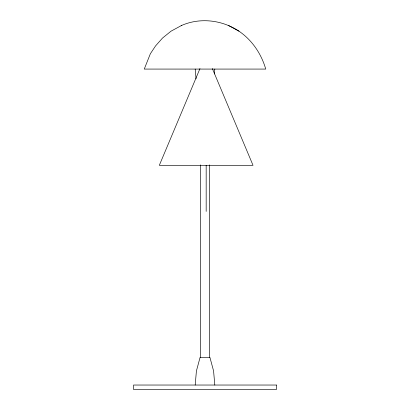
<?xml version="1.0" encoding="UTF-8"?>
<svg xmlns="http://www.w3.org/2000/svg" width="410" height="410" viewBox="0 0 410 410"><rect width="100%" height="100%" fill="white"/><g stroke="black" fill="none" stroke-linecap="round" stroke-linejoin="round"><path stroke-width="0.61" d="M200.536 164.902L200.536 357.341M209.464 164.902L209.464 357.341M214.389 73.964L214.814 69.075M195.186 385.036L196.416 370.973L200.095 357.341L209.905 357.341L213.584 370.973L214.814 385.036M199.972 68.583L159.326 165.312L253.016 165.312L212.365 68.583M181.215 25.671L181.435 25.528C200.065 17.276 222.179 19.952 238.989 31.186C252.15 40.185 261.334 53.833 265.741 69.075L144.258 69.075L150.352 53.766L155.559 45.92L162.509 38.063L171.021 31.186L181.435 25.528M238.989 31.186L228.565 25.528M195.186 69.075L196.041 78.853M206.168 165.286L206.168 211.406M276.458 385.036L133.542 385.036L133.542 389.5L276.458 389.5L276.458 385.036"/></g></svg>
